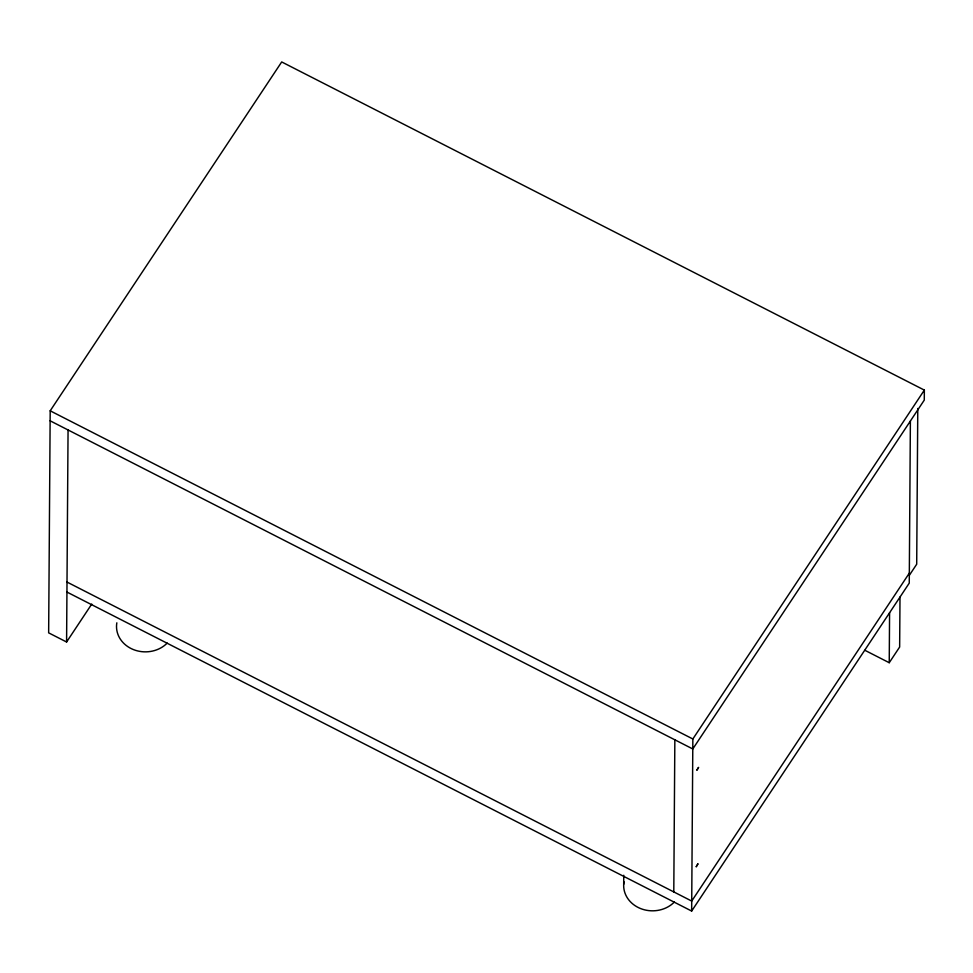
<?xml version="1.0" encoding="UTF-8"?>
<svg xmlns="http://www.w3.org/2000/svg" width="973" height="973" viewBox="0 0 973 973"><rect width="100%" height="100%" fill="white"/><g stroke="black" fill="none" stroke-linecap="round" stroke-linejoin="round"><path stroke-width="1.46" d="M50.134 420.81L692.788 748.967L924.277 400.098L924.35 390.1L281.696 61.944L50.195 410.813L48.65 632.851L66.59 642.01L91.742 604.087M66.59 642.01L68.061 429.969M623.693 884.299L623.754 875.262M673.79 891.913L674.848 739.808M66.93 592.058L691.657 911.056L692.849 738.981L924.35 390.1M864.888 650.292L889.237 662.722L889.577 612.771M900.001 597.069L899.648 647.033L889.237 662.722M910.387 421.029L909.256 583.119L691.657 911.056M917.782 408.49L916.7 564.218L909.487 575.092M909.329 573.121L691.718 901.071L67.003 582.061M50.195 410.813L692.849 738.981M674.325 902.056A28.801 25.237 0.4 0 1 640.477 908.514A28.801 25.237 0.4 0 1 623.985 881.781M167.186 643.092A28.801 25.237 0.4 0 1 133.337 649.55A28.801 25.237 0.4 0 1 116.833 622.817M696.936 770.105L698.602 767.356L696.948 770.008M696.254 866.688L697.896 863.915L696.254 866.688"/></g></svg>
